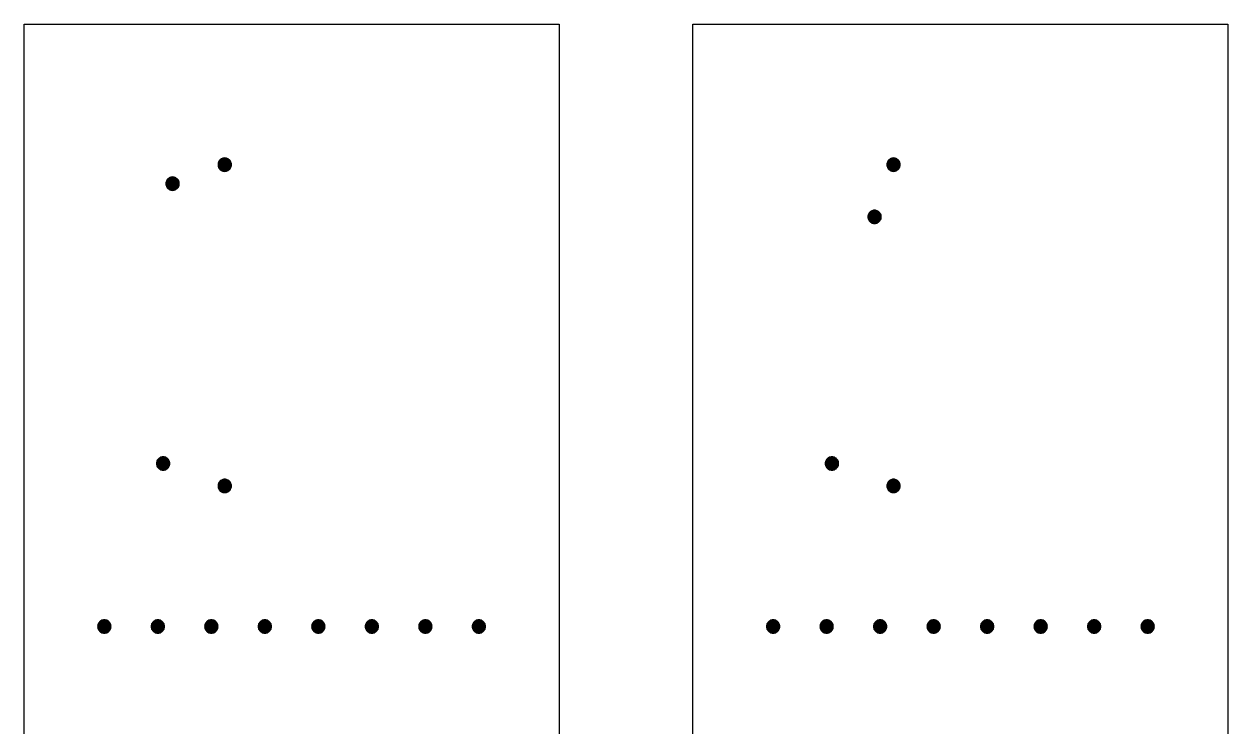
# Model space of a CAD drawing. Extents: x -2 to 177, y -6 to 16.
# Drawn here: x 8 to 17, y 10.25 to 15.5 of the extents above; entities that cross this region are included whole.
import ezdxf

# ---------------------------------------------------------------- set-up
doc = ezdxf.new("R2010")
doc.units = 0
for name, color, linetype in [('Outline', 1, 'continuous'), ('V11', 46, 'continuous'), ('V12', 96, 'continuous')]:
    doc.layers.add(name, color=color, linetype=linetype)

msp = doc.modelspace()

# ---------------------------------------------------------------- linework, layer by layer
at = {"layer": 'Outline'}
for points in [[(12, 15.5), (12, 6.5), (8, 6.5), (8, 15.5)], [(17, 15.5), (17, 6.5), (13, 6.5), (13, 15.5)]]:
    msp.add_lwpolyline(points, close=True, dxfattribs=at)
at = {"layer": 'V11'}
for points in [[(14.55, 14.45), (14.5496, 14.4565), (14.5483, 14.4629), (14.5462, 14.4691), (14.5433, 14.475), (14.5397, 14.4804), (14.5354, 14.4854), (14.5304, 14.4897), (14.525, 14.4933), (14.5191, 14.4962), (14.5129, 14.4983), (14.5065, 14.4996), (14.5, 14.5), (14.4935, 14.4996), (14.4871, 14.4983), (14.4809, 14.4962), (14.475, 14.4933), (14.4696, 14.4897), (14.4646, 14.4854), (14.4603, 14.4804), (14.4567, 14.475), (14.4538, 14.4691), (14.4517, 14.4629), (14.4504, 14.4565), (14.45, 14.45), (14.4504, 14.4435), (14.4517, 14.4371), (14.4538, 14.4309), (14.4567, 14.425), (14.4603, 14.4196), (14.4646, 14.4146), (14.4696, 14.4103), (14.475, 14.4067), (14.4809, 14.4038), (14.4871, 14.4017), (14.4935, 14.4004), (14.5, 14.4), (14.5065, 14.4004), (14.5129, 14.4017), (14.5191, 14.4038), (14.525, 14.4067), (14.5304, 14.4103), (14.5354, 14.4146), (14.5397, 14.4196), (14.5433, 14.425), (14.5462, 14.4309), (14.5483, 14.4371), (14.5496, 14.4435), (14.55, 14.45)], [(14.4081, 14.06), (14.4076, 14.0666), (14.4064, 14.073), (14.4043, 14.0792), (14.4014, 14.085), (14.3977, 14.0905), (14.3934, 14.0954), (14.3885, 14.0997), (14.3831, 14.1033), (14.3772, 14.1062), (14.371, 14.1083), (14.3646, 14.1096), (14.3581, 14.11), (14.3515, 14.1096), (14.3451, 14.1083), (14.3389, 14.1062), (14.3331, 14.1033), (14.3276, 14.0997), (14.3227, 14.0954), (14.3184, 14.0905), (14.3148, 14.085), (14.3119, 14.0792), (14.3098, 14.073), (14.3085, 14.0666), (14.3081, 14.06), (14.3085, 14.0535), (14.3098, 14.0471), (14.3119, 14.0409), (14.3148, 14.035), (14.3184, 14.0296), (14.3227, 14.0247), (14.3276, 14.0204), (14.3331, 14.0167), (14.3389, 14.0138), (14.3451, 14.0117), (14.3515, 14.0105), (14.3581, 14.01), (14.3646, 14.0105), (14.371, 14.0117), (14.3772, 14.0138), (14.3831, 14.0167), (14.3885, 14.0204), (14.3934, 14.0247), (14.3977, 14.0296), (14.4014, 14.035), (14.4043, 14.0409), (14.4064, 14.0471), (14.4076, 14.0535), (14.4081, 14.06)], [(14.0896, 12.2176), (14.0891, 12.2241), (14.0878, 12.2305), (14.0857, 12.2367), (14.0829, 12.2426), (14.0792, 12.248), (14.0749, 12.2529), (14.07, 12.2573), (14.0646, 12.2609), (14.0587, 12.2638), (14.0525, 12.2659), (14.0461, 12.2672), (14.0396, 12.2676), (14.033, 12.2672), (14.0266, 12.2659), (14.0204, 12.2638), (14.0146, 12.2609), (14.0091, 12.2573), (14.0042, 12.2529), (13.9999, 12.248), (13.9962, 12.2426), (13.9934, 12.2367), (13.9913, 12.2305), (13.99, 12.2241), (13.9896, 12.2176), (13.99, 12.2111), (13.9913, 12.2046), (13.9934, 12.1985), (13.9962, 12.1926), (13.9999, 12.1872), (14.0042, 12.1822), (14.0091, 12.1779), (14.0146, 12.1743), (14.0204, 12.1714), (14.0266, 12.1693), (14.033, 12.168), (14.0396, 12.1676), (14.0461, 12.168), (14.0525, 12.1693), (14.0587, 12.1714), (14.0646, 12.1743), (14.07, 12.1779), (14.0749, 12.1822), (14.0792, 12.1872), (14.0829, 12.1926), (14.0857, 12.1985), (14.0878, 12.2046), (14.0891, 12.2111), (14.0896, 12.2176)], [(14.55, 12.05), (14.5496, 12.0565), (14.5483, 12.0629), (14.5462, 12.0691), (14.5433, 12.075), (14.5397, 12.0804), (14.5354, 12.0854), (14.5304, 12.0897), (14.525, 12.0933), (14.5191, 12.0962), (14.5129, 12.0983), (14.5065, 12.0996), (14.5, 12.1), (14.4935, 12.0996), (14.4871, 12.0983), (14.4809, 12.0962), (14.475, 12.0933), (14.4696, 12.0897), (14.4646, 12.0854), (14.4603, 12.0804), (14.4567, 12.075), (14.4538, 12.0691), (14.4517, 12.0629), (14.4504, 12.0565), (14.45, 12.05), (14.4504, 12.0435), (14.4517, 12.0371), (14.4538, 12.0309), (14.4567, 12.025), (14.4603, 12.0196), (14.4646, 12.0146), (14.4696, 12.0103), (14.475, 12.0067), (14.4809, 12.0038), (14.4871, 12.0017), (14.4935, 12.0004), (14.5, 12), (14.5065, 12.0004), (14.5129, 12.0017), (14.5191, 12.0038), (14.525, 12.0067), (14.5304, 12.0103), (14.5354, 12.0146), (14.5397, 12.0196), (14.5433, 12.025), (14.5462, 12.0309), (14.5483, 12.0371), (14.5496, 12.0435), (14.55, 12.05)], [(13.65, 11), (13.6496, 11.0065), (13.6483, 11.0129), (13.6462, 11.0191), (13.6433, 11.025), (13.6397, 11.0304), (13.6354, 11.0354), (13.6304, 11.0397), (13.625, 11.0433), (13.6191, 11.0462), (13.6129, 11.0483), (13.6065, 11.0496), (13.6, 11.05), (13.5935, 11.0496), (13.5871, 11.0483), (13.5809, 11.0462), (13.575, 11.0433), (13.5696, 11.0397), (13.5646, 11.0354), (13.5603, 11.0304), (13.5567, 11.025), (13.5538, 11.0191), (13.5517, 11.0129), (13.5504, 11.0065), (13.55, 11), (13.5504, 10.9935), (13.5517, 10.9871), (13.5538, 10.9809), (13.5567, 10.975), (13.5603, 10.9696), (13.5646, 10.9646), (13.5696, 10.9603), (13.575, 10.9567), (13.5809, 10.9538), (13.5871, 10.9517), (13.5935, 10.9504), (13.6, 10.95), (13.6065, 10.9504), (13.6129, 10.9517), (13.6191, 10.9538), (13.625, 10.9567), (13.6304, 10.9603), (13.6354, 10.9646), (13.6397, 10.9696), (13.6433, 10.975), (13.6462, 10.9809), (13.6483, 10.9871), (13.6496, 10.9935), (13.65, 11)], [(14.05, 11), (14.0496, 11.0065), (14.0483, 11.0129), (14.0462, 11.0191), (14.0433, 11.025), (14.0397, 11.0304), (14.0354, 11.0354), (14.0304, 11.0397), (14.025, 11.0433), (14.0191, 11.0462), (14.0129, 11.0483), (14.0065, 11.0496), (14, 11.05), (13.9935, 11.0496), (13.9871, 11.0483), (13.9809, 11.0462), (13.975, 11.0433), (13.9696, 11.0397), (13.9646, 11.0354), (13.9603, 11.0304), (13.9567, 11.025), (13.9538, 11.0191), (13.9517, 11.0129), (13.9504, 11.0065), (13.95, 11), (13.9504, 10.9935), (13.9517, 10.9871), (13.9538, 10.9809), (13.9567, 10.975), (13.9603, 10.9696), (13.9646, 10.9646), (13.9696, 10.9603), (13.975, 10.9567), (13.9809, 10.9538), (13.9871, 10.9517), (13.9935, 10.9504), (14, 10.95), (14.0065, 10.9504), (14.0129, 10.9517), (14.0191, 10.9538), (14.025, 10.9567), (14.0304, 10.9603), (14.0354, 10.9646), (14.0397, 10.9696), (14.0433, 10.975), (14.0462, 10.9809), (14.0483, 10.9871), (14.0496, 10.9935), (14.05, 11)], [(14.45, 11), (14.4496, 11.0065), (14.4483, 11.0129), (14.4462, 11.0191), (14.4433, 11.025), (14.4397, 11.0304), (14.4354, 11.0354), (14.4304, 11.0397), (14.425, 11.0433), (14.4191, 11.0462), (14.4129, 11.0483), (14.4065, 11.0496), (14.4, 11.05), (14.3935, 11.0496), (14.3871, 11.0483), (14.3809, 11.0462), (14.375, 11.0433), (14.3696, 11.0397), (14.3646, 11.0354), (14.3603, 11.0304), (14.3567, 11.025), (14.3538, 11.0191), (14.3517, 11.0129), (14.3504, 11.0065), (14.35, 11), (14.3504, 10.9935), (14.3517, 10.9871), (14.3538, 10.9809), (14.3567, 10.975), (14.3603, 10.9696), (14.3646, 10.9646), (14.3696, 10.9603), (14.375, 10.9567), (14.3809, 10.9538), (14.3871, 10.9517), (14.3935, 10.9504), (14.4, 10.95), (14.4065, 10.9504), (14.4129, 10.9517), (14.4191, 10.9538), (14.425, 10.9567), (14.4304, 10.9603), (14.4354, 10.9646), (14.4397, 10.9696), (14.4433, 10.975), (14.4462, 10.9809), (14.4483, 10.9871), (14.4496, 10.9935), (14.45, 11)], [(14.85, 11), (14.8496, 11.0065), (14.8483, 11.0129), (14.8462, 11.0191), (14.8433, 11.025), (14.8397, 11.0304), (14.8354, 11.0354), (14.8304, 11.0397), (14.825, 11.0433), (14.8191, 11.0462), (14.8129, 11.0483), (14.8065, 11.0496), (14.8, 11.05), (14.7935, 11.0496), (14.7871, 11.0483), (14.7809, 11.0462), (14.775, 11.0433), (14.7696, 11.0397), (14.7646, 11.0354), (14.7603, 11.0304), (14.7567, 11.025), (14.7538, 11.0191), (14.7517, 11.0129), (14.7504, 11.0065), (14.75, 11), (14.7504, 10.9935), (14.7517, 10.9871), (14.7538, 10.9809), (14.7567, 10.975), (14.7603, 10.9696), (14.7646, 10.9646), (14.7696, 10.9603), (14.775, 10.9567), (14.7809, 10.9538), (14.7871, 10.9517), (14.7935, 10.9504), (14.8, 10.95), (14.8065, 10.9504), (14.8129, 10.9517), (14.8191, 10.9538), (14.825, 10.9567), (14.8304, 10.9603), (14.8354, 10.9646), (14.8397, 10.9696), (14.8433, 10.975), (14.8462, 10.9809), (14.8483, 10.9871), (14.8496, 10.9935), (14.85, 11)], [(15.25, 11), (15.2496, 11.0065), (15.2483, 11.0129), (15.2462, 11.0191), (15.2433, 11.025), (15.2397, 11.0304), (15.2354, 11.0354), (15.2304, 11.0397), (15.225, 11.0433), (15.2191, 11.0462), (15.2129, 11.0483), (15.2065, 11.0496), (15.2, 11.05), (15.1935, 11.0496), (15.1871, 11.0483), (15.1809, 11.0462), (15.175, 11.0433), (15.1696, 11.0397), (15.1646, 11.0354), (15.1603, 11.0304), (15.1567, 11.025), (15.1538, 11.0191), (15.1517, 11.0129), (15.1504, 11.0065), (15.15, 11), (15.1504, 10.9935), (15.1517, 10.9871), (15.1538, 10.9809), (15.1567, 10.975), (15.1603, 10.9696), (15.1646, 10.9646), (15.1696, 10.9603), (15.175, 10.9567), (15.1809, 10.9538), (15.1871, 10.9517), (15.1935, 10.9504), (15.2, 10.95), (15.2065, 10.9504), (15.2129, 10.9517), (15.2191, 10.9538), (15.225, 10.9567), (15.2304, 10.9603), (15.2354, 10.9646), (15.2397, 10.9696), (15.2433, 10.975), (15.2462, 10.9809), (15.2483, 10.9871), (15.2496, 10.9935), (15.25, 11)], [(15.65, 11), (15.6496, 11.0065), (15.6483, 11.0129), (15.6462, 11.0191), (15.6433, 11.025), (15.6397, 11.0304), (15.6354, 11.0354), (15.6304, 11.0397), (15.625, 11.0433), (15.6191, 11.0462), (15.6129, 11.0483), (15.6065, 11.0496), (15.6, 11.05), (15.5935, 11.0496), (15.5871, 11.0483), (15.5809, 11.0462), (15.575, 11.0433), (15.5696, 11.0397), (15.5646, 11.0354), (15.5603, 11.0304), (15.5567, 11.025), (15.5538, 11.0191), (15.5517, 11.0129), (15.5504, 11.0065), (15.55, 11), (15.5504, 10.9935), (15.5517, 10.9871), (15.5538, 10.9809), (15.5567, 10.975), (15.5603, 10.9696), (15.5646, 10.9646), (15.5696, 10.9603), (15.575, 10.9567), (15.5809, 10.9538), (15.5871, 10.9517), (15.5935, 10.9504), (15.6, 10.95), (15.6065, 10.9504), (15.6129, 10.9517), (15.6191, 10.9538), (15.625, 10.9567), (15.6304, 10.9603), (15.6354, 10.9646), (15.6397, 10.9696), (15.6433, 10.975), (15.6462, 10.9809), (15.6483, 10.9871), (15.6496, 10.9935), (15.65, 11)], [(16.05, 11), (16.0496, 11.0065), (16.0483, 11.0129), (16.0462, 11.0191), (16.0433, 11.025), (16.0397, 11.0304), (16.0354, 11.0354), (16.0304, 11.0397), (16.025, 11.0433), (16.0191, 11.0462), (16.0129, 11.0483), (16.0065, 11.0496), (16, 11.05), (15.9935, 11.0496), (15.9871, 11.0483), (15.9809, 11.0462), (15.975, 11.0433), (15.9696, 11.0397), (15.9646, 11.0354), (15.9603, 11.0304), (15.9567, 11.025), (15.9538, 11.0191), (15.9517, 11.0129), (15.9504, 11.0065), (15.95, 11), (15.9504, 10.9935), (15.9517, 10.9871), (15.9538, 10.9809), (15.9567, 10.975), (15.9603, 10.9696), (15.9646, 10.9646), (15.9696, 10.9603), (15.975, 10.9567), (15.9809, 10.9538), (15.9871, 10.9517), (15.9935, 10.9504), (16, 10.95), (16.0065, 10.9504), (16.0129, 10.9517), (16.0191, 10.9538), (16.025, 10.9567), (16.0304, 10.9603), (16.0354, 10.9646), (16.0397, 10.9696), (16.0433, 10.975), (16.0462, 10.9809), (16.0483, 10.9871), (16.0496, 10.9935), (16.05, 11)], [(16.45, 11), (16.4496, 11.0065), (16.4483, 11.0129), (16.4462, 11.0191), (16.4433, 11.025), (16.4397, 11.0304), (16.4354, 11.0354), (16.4304, 11.0397), (16.425, 11.0433), (16.4191, 11.0462), (16.4129, 11.0483), (16.4065, 11.0496), (16.4, 11.05), (16.3935, 11.0496), (16.3871, 11.0483), (16.3809, 11.0462), (16.375, 11.0433), (16.3696, 11.0397), (16.3646, 11.0354), (16.3603, 11.0304), (16.3567, 11.025), (16.3538, 11.0191), (16.3517, 11.0129), (16.3504, 11.0065), (16.35, 11), (16.3504, 10.9935), (16.3517, 10.9871), (16.3538, 10.9809), (16.3567, 10.975), (16.3603, 10.9696), (16.3646, 10.9646), (16.3696, 10.9603), (16.375, 10.9567), (16.3809, 10.9538), (16.3871, 10.9517), (16.3935, 10.9504), (16.4, 10.95), (16.4065, 10.9504), (16.4129, 10.9517), (16.4191, 10.9538), (16.425, 10.9567), (16.4304, 10.9603), (16.4354, 10.9646), (16.4397, 10.9696), (16.4433, 10.975), (16.4462, 10.9809), (16.4483, 10.9871), (16.4496, 10.9935), (16.45, 11)]]:
    msp.add_lwpolyline(points, close=True, dxfattribs=at)
for points in [[(14.4809, 14.4962), (14.4646, 14.4854), (14.5, 14.45)], [(14.5, 14.5), (14.4809, 14.4962), (14.5, 14.45)], [(14.5191, 14.4962), (14.5, 14.5), (14.5, 14.45)], [(14.5354, 14.4854), (14.5191, 14.4962), (14.5, 14.45)], [(14.4538, 14.4691), (14.45, 14.45), (14.5, 14.45)], [(14.45, 14.45), (14.4538, 14.4309), (14.5, 14.45)], [(14.4646, 14.4854), (14.4538, 14.4691), (14.5, 14.45)], [(14.4538, 14.4309), (14.4646, 14.4146), (14.5, 14.45)], [(14.4646, 14.4146), (14.4809, 14.4038), (14.5, 14.45)], [(14.4809, 14.4038), (14.5, 14.4), (14.5, 14.45)], [(14.5462, 14.4691), (14.5354, 14.4854), (14.5, 14.45)], [(14.55, 14.45), (14.5462, 14.4691), (14.5, 14.45)], [(14.5, 14.4), (14.5191, 14.4038), (14.5, 14.45)], [(14.5191, 14.4038), (14.5354, 14.4146), (14.5, 14.45)], [(14.5354, 14.4146), (14.5462, 14.4309), (14.5, 14.45)], [(14.5462, 14.4309), (14.55, 14.45), (14.5, 14.45)], [(14.3119, 14.0792), (14.3081, 14.06), (14.3581, 14.06)], [(14.3081, 14.06), (14.3119, 14.0409), (14.3581, 14.06)], [(14.3227, 14.0954), (14.3119, 14.0792), (14.3581, 14.06)], [(14.3119, 14.0409), (14.3227, 14.0247), (14.3581, 14.06)], [(14.3389, 14.1062), (14.3227, 14.0954), (14.3581, 14.06)], [(14.3227, 14.0247), (14.3389, 14.0138), (14.3581, 14.06)], [(14.3581, 14.11), (14.3389, 14.1062), (14.3581, 14.06)], [(14.3389, 14.0138), (14.3581, 14.01), (14.3581, 14.06)], [(14.3772, 14.1062), (14.3581, 14.11), (14.3581, 14.06)], [(14.3934, 14.0954), (14.3772, 14.1062), (14.3581, 14.06)], [(14.4043, 14.0792), (14.3934, 14.0954), (14.3581, 14.06)], [(14.4081, 14.06), (14.4043, 14.0792), (14.3581, 14.06)], [(14.3581, 14.01), (14.3772, 14.0138), (14.3581, 14.06)], [(14.3772, 14.0138), (14.3934, 14.0247), (14.3581, 14.06)], [(14.3934, 14.0247), (14.4043, 14.0409), (14.3581, 14.06)], [(14.4043, 14.0409), (14.4081, 14.06), (14.3581, 14.06)], [(14.0042, 12.2529), (13.9934, 12.2367), (14.0396, 12.2176)], [(14.0204, 12.2638), (14.0042, 12.2529), (14.0396, 12.2176)], [(14.0396, 12.2676), (14.0204, 12.2638), (14.0396, 12.2176)], [(14.0587, 12.2638), (14.0396, 12.2676), (14.0396, 12.2176)], [(14.0749, 12.2529), (14.0587, 12.2638), (14.0396, 12.2176)], [(14.0857, 12.2367), (14.0749, 12.2529), (14.0396, 12.2176)], [(13.9934, 12.2367), (13.9896, 12.2176), (14.0396, 12.2176)], [(13.9896, 12.2176), (13.9934, 12.1985), (14.0396, 12.2176)], [(13.9934, 12.1985), (14.0042, 12.1822), (14.0396, 12.2176)], [(14.0042, 12.1822), (14.0204, 12.1714), (14.0396, 12.2176)], [(14.0204, 12.1714), (14.0396, 12.1676), (14.0396, 12.2176)], [(14.0896, 12.2176), (14.0857, 12.2367), (14.0396, 12.2176)], [(14.0396, 12.1676), (14.0587, 12.1714), (14.0396, 12.2176)], [(14.0587, 12.1714), (14.0749, 12.1822), (14.0396, 12.2176)], [(14.0749, 12.1822), (14.0857, 12.1985), (14.0396, 12.2176)], [(14.0857, 12.1985), (14.0896, 12.2176), (14.0396, 12.2176)], [(14.4538, 12.0691), (14.45, 12.05), (14.5, 12.05)], [(14.4646, 12.0854), (14.4538, 12.0691), (14.5, 12.05)], [(14.4809, 12.0962), (14.4646, 12.0854), (14.5, 12.05)], [(14.5, 12.1), (14.4809, 12.0962), (14.5, 12.05)], [(14.5191, 12.0962), (14.5, 12.1), (14.5, 12.05)], [(14.5354, 12.0854), (14.5191, 12.0962), (14.5, 12.05)], [(14.5462, 12.0691), (14.5354, 12.0854), (14.5, 12.05)], [(14.55, 12.05), (14.5462, 12.0691), (14.5, 12.05)], [(14.45, 12.05), (14.4538, 12.0309), (14.5, 12.05)], [(14.4538, 12.0309), (14.4646, 12.0146), (14.5, 12.05)], [(14.4646, 12.0146), (14.4809, 12.0038), (14.5, 12.05)], [(14.4809, 12.0038), (14.5, 12), (14.5, 12.05)], [(14.5, 12), (14.5191, 12.0038), (14.5, 12.05)], [(14.5191, 12.0038), (14.5354, 12.0146), (14.5, 12.05)], [(14.5354, 12.0146), (14.5462, 12.0309), (14.5, 12.05)], [(14.5462, 12.0309), (14.55, 12.05), (14.5, 12.05)], [(13.5538, 11.0191), (13.55, 11), (13.6, 11)], [(13.55, 11), (13.5538, 10.9809), (13.6, 11)], [(13.5646, 11.0354), (13.5538, 11.0191), (13.6, 11)], [(13.5538, 10.9809), (13.5646, 10.9646), (13.6, 11)], [(13.5809, 11.0462), (13.5646, 11.0354), (13.6, 11)], [(13.5646, 10.9646), (13.5809, 10.9538), (13.6, 11)], [(13.6, 11.05), (13.5809, 11.0462), (13.6, 11)], [(13.5809, 10.9538), (13.6, 10.95), (13.6, 11)], [(13.6191, 11.0462), (13.6, 11.05), (13.6, 11)], [(13.6354, 11.0354), (13.6191, 11.0462), (13.6, 11)], [(13.6462, 11.0191), (13.6354, 11.0354), (13.6, 11)], [(13.65, 11), (13.6462, 11.0191), (13.6, 11)], [(13.6, 10.95), (13.6191, 10.9538), (13.6, 11)], [(13.6191, 10.9538), (13.6354, 10.9646), (13.6, 11)], [(13.6354, 10.9646), (13.6462, 10.9809), (13.6, 11)], [(13.6462, 10.9809), (13.65, 11), (13.6, 11)], [(13.9538, 11.0191), (13.95, 11), (14, 11)], [(13.95, 11), (13.9538, 10.9809), (14, 11)], [(13.9646, 11.0354), (13.9538, 11.0191), (14, 11)], [(13.9538, 10.9809), (13.9646, 10.9646), (14, 11)], [(13.9809, 11.0462), (13.9646, 11.0354), (14, 11)], [(13.9646, 10.9646), (13.9809, 10.9538), (14, 11)], [(14, 11.05), (13.9809, 11.0462), (14, 11)], [(13.9809, 10.9538), (14, 10.95), (14, 11)], [(14.0191, 11.0462), (14, 11.05), (14, 11)], [(14.0354, 11.0354), (14.0191, 11.0462), (14, 11)], [(14.0462, 11.0191), (14.0354, 11.0354), (14, 11)], [(14.05, 11), (14.0462, 11.0191), (14, 11)], [(14, 10.95), (14.0191, 10.9538), (14, 11)], [(14.0191, 10.9538), (14.0354, 10.9646), (14, 11)], [(14.0354, 10.9646), (14.0462, 10.9809), (14, 11)], [(14.0462, 10.9809), (14.05, 11), (14, 11)], [(14.3538, 11.0191), (14.35, 11), (14.4, 11)], [(14.35, 11), (14.3538, 10.9809), (14.4, 11)], [(14.3646, 11.0354), (14.3538, 11.0191), (14.4, 11)], [(14.3538, 10.9809), (14.3646, 10.9646), (14.4, 11)], [(14.3809, 11.0462), (14.3646, 11.0354), (14.4, 11)], [(14.3646, 10.9646), (14.3809, 10.9538), (14.4, 11)], [(14.4, 11.05), (14.3809, 11.0462), (14.4, 11)], [(14.3809, 10.9538), (14.4, 10.95), (14.4, 11)], [(14.4191, 11.0462), (14.4, 11.05), (14.4, 11)], [(14.4354, 11.0354), (14.4191, 11.0462), (14.4, 11)], [(14.4462, 11.0191), (14.4354, 11.0354), (14.4, 11)], [(14.45, 11), (14.4462, 11.0191), (14.4, 11)], [(14.4, 10.95), (14.4191, 10.9538), (14.4, 11)], [(14.4191, 10.9538), (14.4354, 10.9646), (14.4, 11)], [(14.4354, 10.9646), (14.4462, 10.9809), (14.4, 11)], [(14.4462, 10.9809), (14.45, 11), (14.4, 11)], [(14.7538, 11.0191), (14.75, 11), (14.8, 11)], [(14.75, 11), (14.7538, 10.9809), (14.8, 11)], [(14.7646, 11.0354), (14.7538, 11.0191), (14.8, 11)], [(14.7538, 10.9809), (14.7646, 10.9646), (14.8, 11)], [(14.7809, 11.0462), (14.7646, 11.0354), (14.8, 11)], [(14.7646, 10.9646), (14.7809, 10.9538), (14.8, 11)], [(14.8, 11.05), (14.7809, 11.0462), (14.8, 11)], [(14.7809, 10.9538), (14.8, 10.95), (14.8, 11)], [(14.8191, 11.0462), (14.8, 11.05), (14.8, 11)], [(14.8354, 11.0354), (14.8191, 11.0462), (14.8, 11)], [(14.8462, 11.0191), (14.8354, 11.0354), (14.8, 11)], [(14.85, 11), (14.8462, 11.0191), (14.8, 11)], [(14.8, 10.95), (14.8191, 10.9538), (14.8, 11)], [(14.8191, 10.9538), (14.8354, 10.9646), (14.8, 11)], [(14.8354, 10.9646), (14.8462, 10.9809), (14.8, 11)], [(14.8462, 10.9809), (14.85, 11), (14.8, 11)], [(15.1538, 11.0191), (15.15, 11), (15.2, 11)], [(15.15, 11), (15.1538, 10.9809), (15.2, 11)], [(15.1646, 11.0354), (15.1538, 11.0191), (15.2, 11)], [(15.1538, 10.9809), (15.1646, 10.9646), (15.2, 11)], [(15.1809, 11.0462), (15.1646, 11.0354), (15.2, 11)], [(15.1646, 10.9646), (15.1809, 10.9538), (15.2, 11)], [(15.2, 11.05), (15.1809, 11.0462), (15.2, 11)], [(15.1809, 10.9538), (15.2, 10.95), (15.2, 11)], [(15.2191, 11.0462), (15.2, 11.05), (15.2, 11)], [(15.2354, 11.0354), (15.2191, 11.0462), (15.2, 11)], [(15.2462, 11.0191), (15.2354, 11.0354), (15.2, 11)], [(15.25, 11), (15.2462, 11.0191), (15.2, 11)], [(15.2, 10.95), (15.2191, 10.9538), (15.2, 11)], [(15.2191, 10.9538), (15.2354, 10.9646), (15.2, 11)], [(15.2354, 10.9646), (15.2462, 10.9809), (15.2, 11)], [(15.2462, 10.9809), (15.25, 11), (15.2, 11)], [(15.5538, 11.0191), (15.55, 11), (15.6, 11)], [(15.55, 11), (15.5538, 10.9809), (15.6, 11)], [(15.5646, 11.0354), (15.5538, 11.0191), (15.6, 11)], [(15.5538, 10.9809), (15.5646, 10.9646), (15.6, 11)], [(15.5809, 11.0462), (15.5646, 11.0354), (15.6, 11)], [(15.5646, 10.9646), (15.5809, 10.9538), (15.6, 11)], [(15.6, 11.05), (15.5809, 11.0462), (15.6, 11)], [(15.5809, 10.9538), (15.6, 10.95), (15.6, 11)], [(15.6191, 11.0462), (15.6, 11.05), (15.6, 11)], [(15.6354, 11.0354), (15.6191, 11.0462), (15.6, 11)], [(15.6462, 11.0191), (15.6354, 11.0354), (15.6, 11)], [(15.65, 11), (15.6462, 11.0191), (15.6, 11)], [(15.6, 10.95), (15.6191, 10.9538), (15.6, 11)], [(15.6191, 10.9538), (15.6354, 10.9646), (15.6, 11)], [(15.6354, 10.9646), (15.6462, 10.9809), (15.6, 11)], [(15.6462, 10.9809), (15.65, 11), (15.6, 11)], [(15.9538, 11.0191), (15.95, 11), (16, 11)], [(15.95, 11), (15.9538, 10.9809), (16, 11)], [(15.9646, 11.0354), (15.9538, 11.0191), (16, 11)], [(15.9538, 10.9809), (15.9646, 10.9646), (16, 11)], [(15.9809, 11.0462), (15.9646, 11.0354), (16, 11)], [(15.9646, 10.9646), (15.9809, 10.9538), (16, 11)], [(16, 11.05), (15.9809, 11.0462), (16, 11)], [(15.9809, 10.9538), (16, 10.95), (16, 11)], [(16.0191, 11.0462), (16, 11.05), (16, 11)], [(16.0354, 11.0354), (16.0191, 11.0462), (16, 11)], [(16.0462, 11.0191), (16.0354, 11.0354), (16, 11)], [(16.05, 11), (16.0462, 11.0191), (16, 11)], [(16, 10.95), (16.0191, 10.9538), (16, 11)], [(16.0191, 10.9538), (16.0354, 10.9646), (16, 11)], [(16.0354, 10.9646), (16.0462, 10.9809), (16, 11)], [(16.0462, 10.9809), (16.05, 11), (16, 11)], [(16.3538, 11.0191), (16.35, 11), (16.4, 11)], [(16.35, 11), (16.3538, 10.9809), (16.4, 11)], [(16.3646, 11.0354), (16.3538, 11.0191), (16.4, 11)], [(16.3538, 10.9809), (16.3646, 10.9646), (16.4, 11)], [(16.3809, 11.0462), (16.3646, 11.0354), (16.4, 11)], [(16.3646, 10.9646), (16.3809, 10.9538), (16.4, 11)], [(16.4, 11.05), (16.3809, 11.0462), (16.4, 11)], [(16.3809, 10.9538), (16.4, 10.95), (16.4, 11)], [(16.4191, 11.0462), (16.4, 11.05), (16.4, 11)], [(16.4354, 11.0354), (16.4191, 11.0462), (16.4, 11)], [(16.4462, 11.0191), (16.4354, 11.0354), (16.4, 11)], [(16.45, 11), (16.4462, 11.0191), (16.4, 11)], [(16.4, 10.95), (16.4191, 10.9538), (16.4, 11)], [(16.4191, 10.9538), (16.4354, 10.9646), (16.4, 11)], [(16.4354, 10.9646), (16.4462, 10.9809), (16.4, 11)], [(16.4462, 10.9809), (16.45, 11), (16.4, 11)]]:
    msp.add_solid(points, dxfattribs=at)
at = {"layer": 'V12'}
for points in [[(9.55, 14.45), (9.5496, 14.4565), (9.5483, 14.4629), (9.5462, 14.4691), (9.5433, 14.475), (9.5397, 14.4804), (9.5354, 14.4854), (9.5304, 14.4897), (9.525, 14.4933), (9.5191, 14.4962), (9.5129, 14.4983), (9.5065, 14.4996), (9.5, 14.5), (9.4935, 14.4996), (9.4871, 14.4983), (9.4809, 14.4962), (9.475, 14.4933), (9.4696, 14.4897), (9.4646, 14.4854), (9.4603, 14.4804), (9.4567, 14.475), (9.4538, 14.4691), (9.4517, 14.4629), (9.4504, 14.4565), (9.45, 14.45), (9.4504, 14.4435), (9.4517, 14.4371), (9.4538, 14.4309), (9.4567, 14.425), (9.4603, 14.4196), (9.4646, 14.4146), (9.4696, 14.4103), (9.475, 14.4067), (9.4809, 14.4038), (9.4871, 14.4017), (9.4935, 14.4004), (9.5, 14.4), (9.5065, 14.4004), (9.5129, 14.4017), (9.5191, 14.4038), (9.525, 14.4067), (9.5304, 14.4103), (9.5354, 14.4146), (9.5397, 14.4196), (9.5433, 14.425), (9.5462, 14.4309), (9.5483, 14.4371), (9.5496, 14.4435), (9.55, 14.45)], [(9.16, 14.3081), (9.1596, 14.3146), (9.1583, 14.321), (9.1562, 14.3272), (9.1533, 14.3331), (9.1497, 14.3385), (9.1454, 14.3434), (9.1405, 14.3477), (9.135, 14.3514), (9.1292, 14.3543), (9.123, 14.3564), (9.1166, 14.3576), (9.11, 14.3581), (9.1035, 14.3576), (9.0971, 14.3564), (9.0909, 14.3543), (9.085, 14.3514), (9.0796, 14.3477), (9.0747, 14.3434), (9.0704, 14.3385), (9.0667, 14.3331), (9.0638, 14.3272), (9.0617, 14.321), (9.0605, 14.3146), (9.06, 14.3081), (9.0605, 14.3015), (9.0617, 14.2951), (9.0638, 14.2889), (9.0667, 14.2831), (9.0704, 14.2776), (9.0747, 14.2727), (9.0796, 14.2684), (9.085, 14.2648), (9.0909, 14.2619), (9.0971, 14.2598), (9.1035, 14.2585), (9.11, 14.2581), (9.1166, 14.2585), (9.123, 14.2598), (9.1292, 14.2619), (9.135, 14.2648), (9.1405, 14.2684), (9.1454, 14.2727), (9.1497, 14.2776), (9.1533, 14.2831), (9.1562, 14.2889), (9.1583, 14.2951), (9.1596, 14.3015), (9.16, 14.3081)], [(9.0896, 12.2176), (9.0891, 12.2241), (9.0878, 12.2305), (9.0857, 12.2367), (9.0829, 12.2426), (9.0792, 12.248), (9.0749, 12.2529), (9.07, 12.2573), (9.0646, 12.2609), (9.0587, 12.2638), (9.0525, 12.2659), (9.0461, 12.2672), (9.0396, 12.2676), (9.033, 12.2672), (9.0266, 12.2659), (9.0204, 12.2638), (9.0146, 12.2609), (9.0091, 12.2573), (9.0042, 12.2529), (8.9999, 12.248), (8.9962, 12.2426), (8.9934, 12.2367), (8.9913, 12.2305), (8.99, 12.2241), (8.9896, 12.2176), (8.99, 12.2111), (8.9913, 12.2046), (8.9934, 12.1985), (8.9962, 12.1926), (8.9999, 12.1872), (9.0042, 12.1822), (9.0091, 12.1779), (9.0146, 12.1743), (9.0204, 12.1714), (9.0266, 12.1693), (9.033, 12.168), (9.0396, 12.1676), (9.0461, 12.168), (9.0525, 12.1693), (9.0587, 12.1714), (9.0646, 12.1743), (9.07, 12.1779), (9.0749, 12.1822), (9.0792, 12.1872), (9.0829, 12.1926), (9.0857, 12.1985), (9.0878, 12.2046), (9.0891, 12.2111), (9.0896, 12.2176)], [(9.55, 12.05), (9.5496, 12.0565), (9.5483, 12.0629), (9.5462, 12.0691), (9.5433, 12.075), (9.5397, 12.0804), (9.5354, 12.0854), (9.5304, 12.0897), (9.525, 12.0933), (9.5191, 12.0962), (9.5129, 12.0983), (9.5065, 12.0996), (9.5, 12.1), (9.4935, 12.0996), (9.4871, 12.0983), (9.4809, 12.0962), (9.475, 12.0933), (9.4696, 12.0897), (9.4646, 12.0854), (9.4603, 12.0804), (9.4567, 12.075), (9.4538, 12.0691), (9.4517, 12.0629), (9.4504, 12.0565), (9.45, 12.05), (9.4504, 12.0435), (9.4517, 12.0371), (9.4538, 12.0309), (9.4567, 12.025), (9.4603, 12.0196), (9.4646, 12.0146), (9.4696, 12.0103), (9.475, 12.0067), (9.4809, 12.0038), (9.4871, 12.0017), (9.4935, 12.0004), (9.5, 12), (9.5065, 12.0004), (9.5129, 12.0017), (9.5191, 12.0038), (9.525, 12.0067), (9.5304, 12.0103), (9.5354, 12.0146), (9.5397, 12.0196), (9.5433, 12.025), (9.5462, 12.0309), (9.5483, 12.0371), (9.5496, 12.0435), (9.55, 12.05)], [(8.65, 11), (8.6496, 11.0065), (8.6483, 11.0129), (8.6462, 11.0191), (8.6433, 11.025), (8.6397, 11.0304), (8.6354, 11.0354), (8.6304, 11.0397), (8.625, 11.0433), (8.6191, 11.0462), (8.6129, 11.0483), (8.6065, 11.0496), (8.6, 11.05), (8.5935, 11.0496), (8.5871, 11.0483), (8.5809, 11.0462), (8.575, 11.0433), (8.5696, 11.0397), (8.5646, 11.0354), (8.5603, 11.0304), (8.5567, 11.025), (8.5538, 11.0191), (8.5517, 11.0129), (8.5504, 11.0065), (8.55, 11), (8.5504, 10.9935), (8.5517, 10.9871), (8.5538, 10.9809), (8.5567, 10.975), (8.5603, 10.9696), (8.5646, 10.9646), (8.5696, 10.9603), (8.575, 10.9567), (8.5809, 10.9538), (8.5871, 10.9517), (8.5935, 10.9504), (8.6, 10.95), (8.6065, 10.9504), (8.6129, 10.9517), (8.6191, 10.9538), (8.625, 10.9567), (8.6304, 10.9603), (8.6354, 10.9646), (8.6397, 10.9696), (8.6433, 10.975), (8.6462, 10.9809), (8.6483, 10.9871), (8.6496, 10.9935), (8.65, 11)], [(9.05, 11), (9.0496, 11.0065), (9.0483, 11.0129), (9.0462, 11.0191), (9.0433, 11.025), (9.0397, 11.0304), (9.0354, 11.0354), (9.0304, 11.0397), (9.025, 11.0433), (9.0191, 11.0462), (9.0129, 11.0483), (9.0065, 11.0496), (9, 11.05), (8.9935, 11.0496), (8.9871, 11.0483), (8.9809, 11.0462), (8.975, 11.0433), (8.9696, 11.0397), (8.9646, 11.0354), (8.9603, 11.0304), (8.9567, 11.025), (8.9538, 11.0191), (8.9517, 11.0129), (8.9504, 11.0065), (8.95, 11), (8.9504, 10.9935), (8.9517, 10.9871), (8.9538, 10.9809), (8.9567, 10.975), (8.9603, 10.9696), (8.9646, 10.9646), (8.9696, 10.9603), (8.975, 10.9567), (8.9809, 10.9538), (8.9871, 10.9517), (8.9935, 10.9504), (9, 10.95), (9.0065, 10.9504), (9.0129, 10.9517), (9.0191, 10.9538), (9.025, 10.9567), (9.0304, 10.9603), (9.0354, 10.9646), (9.0397, 10.9696), (9.0433, 10.975), (9.0462, 10.9809), (9.0483, 10.9871), (9.0496, 10.9935), (9.05, 11)], [(9.45, 11), (9.4496, 11.0065), (9.4483, 11.0129), (9.4462, 11.0191), (9.4433, 11.025), (9.4397, 11.0304), (9.4354, 11.0354), (9.4304, 11.0397), (9.425, 11.0433), (9.4191, 11.0462), (9.4129, 11.0483), (9.4065, 11.0496), (9.4, 11.05), (9.3935, 11.0496), (9.3871, 11.0483), (9.3809, 11.0462), (9.375, 11.0433), (9.3696, 11.0397), (9.3646, 11.0354), (9.3603, 11.0304), (9.3567, 11.025), (9.3538, 11.0191), (9.3517, 11.0129), (9.3504, 11.0065), (9.35, 11), (9.3504, 10.9935), (9.3517, 10.9871), (9.3538, 10.9809), (9.3567, 10.975), (9.3603, 10.9696), (9.3646, 10.9646), (9.3696, 10.9603), (9.375, 10.9567), (9.3809, 10.9538), (9.3871, 10.9517), (9.3935, 10.9504), (9.4, 10.95), (9.4065, 10.9504), (9.4129, 10.9517), (9.4191, 10.9538), (9.425, 10.9567), (9.4304, 10.9603), (9.4354, 10.9646), (9.4397, 10.9696), (9.4433, 10.975), (9.4462, 10.9809), (9.4483, 10.9871), (9.4496, 10.9935), (9.45, 11)], [(9.85, 11), (9.8496, 11.0065), (9.8483, 11.0129), (9.8462, 11.0191), (9.8433, 11.025), (9.8397, 11.0304), (9.8354, 11.0354), (9.8304, 11.0397), (9.825, 11.0433), (9.8191, 11.0462), (9.8129, 11.0483), (9.8065, 11.0496), (9.8, 11.05), (9.7935, 11.0496), (9.7871, 11.0483), (9.7809, 11.0462), (9.775, 11.0433), (9.7696, 11.0397), (9.7646, 11.0354), (9.7603, 11.0304), (9.7567, 11.025), (9.7538, 11.0191), (9.7517, 11.0129), (9.7504, 11.0065), (9.75, 11), (9.7504, 10.9935), (9.7517, 10.9871), (9.7538, 10.9809), (9.7567, 10.975), (9.7603, 10.9696), (9.7646, 10.9646), (9.7696, 10.9603), (9.775, 10.9567), (9.7809, 10.9538), (9.7871, 10.9517), (9.7935, 10.9504), (9.8, 10.95), (9.8065, 10.9504), (9.8129, 10.9517), (9.8191, 10.9538), (9.825, 10.9567), (9.8304, 10.9603), (9.8354, 10.9646), (9.8397, 10.9696), (9.8433, 10.975), (9.8462, 10.9809), (9.8483, 10.9871), (9.8496, 10.9935), (9.85, 11)], [(10.25, 11), (10.2496, 11.0065), (10.2483, 11.0129), (10.2462, 11.0191), (10.2433, 11.025), (10.2397, 11.0304), (10.2354, 11.0354), (10.2304, 11.0397), (10.225, 11.0433), (10.2191, 11.0462), (10.2129, 11.0483), (10.2065, 11.0496), (10.2, 11.05), (10.1935, 11.0496), (10.1871, 11.0483), (10.1809, 11.0462), (10.175, 11.0433), (10.1696, 11.0397), (10.1646, 11.0354), (10.1603, 11.0304), (10.1567, 11.025), (10.1538, 11.0191), (10.1517, 11.0129), (10.1504, 11.0065), (10.15, 11), (10.1504, 10.9935), (10.1517, 10.9871), (10.1538, 10.9809), (10.1567, 10.975), (10.1603, 10.9696), (10.1646, 10.9646), (10.1696, 10.9603), (10.175, 10.9567), (10.1809, 10.9538), (10.1871, 10.9517), (10.1935, 10.9504), (10.2, 10.95), (10.2065, 10.9504), (10.2129, 10.9517), (10.2191, 10.9538), (10.225, 10.9567), (10.2304, 10.9603), (10.2354, 10.9646), (10.2397, 10.9696), (10.2433, 10.975), (10.2462, 10.9809), (10.2483, 10.9871), (10.2496, 10.9935), (10.25, 11)], [(10.65, 11), (10.6496, 11.0065), (10.6483, 11.0129), (10.6462, 11.0191), (10.6433, 11.025), (10.6397, 11.0304), (10.6354, 11.0354), (10.6304, 11.0397), (10.625, 11.0433), (10.6191, 11.0462), (10.6129, 11.0483), (10.6065, 11.0496), (10.6, 11.05), (10.5935, 11.0496), (10.5871, 11.0483), (10.5809, 11.0462), (10.575, 11.0433), (10.5696, 11.0397), (10.5646, 11.0354), (10.5603, 11.0304), (10.5567, 11.025), (10.5538, 11.0191), (10.5517, 11.0129), (10.5504, 11.0065), (10.55, 11), (10.5504, 10.9935), (10.5517, 10.9871), (10.5538, 10.9809), (10.5567, 10.975), (10.5603, 10.9696), (10.5646, 10.9646), (10.5696, 10.9603), (10.575, 10.9567), (10.5809, 10.9538), (10.5871, 10.9517), (10.5935, 10.9504), (10.6, 10.95), (10.6065, 10.9504), (10.6129, 10.9517), (10.6191, 10.9538), (10.625, 10.9567), (10.6304, 10.9603), (10.6354, 10.9646), (10.6397, 10.9696), (10.6433, 10.975), (10.6462, 10.9809), (10.6483, 10.9871), (10.6496, 10.9935), (10.65, 11)], [(11.05, 11), (11.0496, 11.0065), (11.0483, 11.0129), (11.0462, 11.0191), (11.0433, 11.025), (11.0397, 11.0304), (11.0354, 11.0354), (11.0304, 11.0397), (11.025, 11.0433), (11.0191, 11.0462), (11.0129, 11.0483), (11.0065, 11.0496), (11, 11.05), (10.9935, 11.0496), (10.9871, 11.0483), (10.9809, 11.0462), (10.975, 11.0433), (10.9696, 11.0397), (10.9646, 11.0354), (10.9603, 11.0304), (10.9567, 11.025), (10.9538, 11.0191), (10.9517, 11.0129), (10.9504, 11.0065), (10.95, 11), (10.9504, 10.9935), (10.9517, 10.9871), (10.9538, 10.9809), (10.9567, 10.975), (10.9603, 10.9696), (10.9646, 10.9646), (10.9696, 10.9603), (10.975, 10.9567), (10.9809, 10.9538), (10.9871, 10.9517), (10.9935, 10.9504), (11, 10.95), (11.0065, 10.9504), (11.0129, 10.9517), (11.0191, 10.9538), (11.025, 10.9567), (11.0304, 10.9603), (11.0354, 10.9646), (11.0397, 10.9696), (11.0433, 10.975), (11.0462, 10.9809), (11.0483, 10.9871), (11.0496, 10.9935), (11.05, 11)], [(11.45, 11), (11.4496, 11.0065), (11.4483, 11.0129), (11.4462, 11.0191), (11.4433, 11.025), (11.4397, 11.0304), (11.4354, 11.0354), (11.4304, 11.0397), (11.425, 11.0433), (11.4191, 11.0462), (11.4129, 11.0483), (11.4065, 11.0496), (11.4, 11.05), (11.3935, 11.0496), (11.3871, 11.0483), (11.3809, 11.0462), (11.375, 11.0433), (11.3696, 11.0397), (11.3646, 11.0354), (11.3603, 11.0304), (11.3567, 11.025), (11.3538, 11.0191), (11.3517, 11.0129), (11.3504, 11.0065), (11.35, 11), (11.3504, 10.9935), (11.3517, 10.9871), (11.3538, 10.9809), (11.3567, 10.975), (11.3603, 10.9696), (11.3646, 10.9646), (11.3696, 10.9603), (11.375, 10.9567), (11.3809, 10.9538), (11.3871, 10.9517), (11.3935, 10.9504), (11.4, 10.95), (11.4065, 10.9504), (11.4129, 10.9517), (11.4191, 10.9538), (11.425, 10.9567), (11.4304, 10.9603), (11.4354, 10.9646), (11.4397, 10.9696), (11.4433, 10.975), (11.4462, 10.9809), (11.4483, 10.9871), (11.4496, 10.9935), (11.45, 11)]]:
    msp.add_lwpolyline(points, close=True, dxfattribs=at)
for points in [[(9.4809, 14.4962), (9.4646, 14.4854), (9.5, 14.45)], [(9.5, 14.5), (9.4809, 14.4962), (9.5, 14.45)], [(9.5191, 14.4962), (9.5, 14.5), (9.5, 14.45)], [(9.5354, 14.4854), (9.5191, 14.4962), (9.5, 14.45)], [(9.4538, 14.4691), (9.45, 14.45), (9.5, 14.45)], [(9.45, 14.45), (9.4538, 14.4309), (9.5, 14.45)], [(9.4646, 14.4854), (9.4538, 14.4691), (9.5, 14.45)], [(9.4538, 14.4309), (9.4646, 14.4146), (9.5, 14.45)], [(9.4646, 14.4146), (9.4809, 14.4038), (9.5, 14.45)], [(9.4809, 14.4038), (9.5, 14.4), (9.5, 14.45)], [(9.5462, 14.4691), (9.5354, 14.4854), (9.5, 14.45)], [(9.55, 14.45), (9.5462, 14.4691), (9.5, 14.45)], [(9.5, 14.4), (9.5191, 14.4038), (9.5, 14.45)], [(9.5191, 14.4038), (9.5354, 14.4146), (9.5, 14.45)], [(9.5354, 14.4146), (9.5462, 14.4309), (9.5, 14.45)], [(9.5462, 14.4309), (9.55, 14.45), (9.5, 14.45)], [(9.0638, 14.3272), (9.06, 14.3081), (9.11, 14.3081)], [(9.0747, 14.3434), (9.0638, 14.3272), (9.11, 14.3081)], [(9.0909, 14.3543), (9.0747, 14.3434), (9.11, 14.3081)], [(9.11, 14.3581), (9.0909, 14.3543), (9.11, 14.3081)], [(9.1292, 14.3543), (9.11, 14.3581), (9.11, 14.3081)], [(9.1454, 14.3434), (9.1292, 14.3543), (9.11, 14.3081)], [(9.1562, 14.3272), (9.1454, 14.3434), (9.11, 14.3081)], [(9.16, 14.3081), (9.1562, 14.3272), (9.11, 14.3081)], [(9.06, 14.3081), (9.0638, 14.2889), (9.11, 14.3081)], [(9.0638, 14.2889), (9.0747, 14.2727), (9.11, 14.3081)], [(9.0747, 14.2727), (9.0909, 14.2619), (9.11, 14.3081)], [(9.0909, 14.2619), (9.11, 14.2581), (9.11, 14.3081)], [(9.11, 14.2581), (9.1292, 14.2619), (9.11, 14.3081)], [(9.1292, 14.2619), (9.1454, 14.2727), (9.11, 14.3081)], [(9.1454, 14.2727), (9.1562, 14.2889), (9.11, 14.3081)], [(9.1562, 14.2889), (9.16, 14.3081), (9.11, 14.3081)], [(9.0042, 12.2529), (8.9934, 12.2367), (9.0396, 12.2176)], [(9.0204, 12.2638), (9.0042, 12.2529), (9.0396, 12.2176)], [(9.0396, 12.2676), (9.0204, 12.2638), (9.0396, 12.2176)], [(9.0587, 12.2638), (9.0396, 12.2676), (9.0396, 12.2176)], [(9.0749, 12.2529), (9.0587, 12.2638), (9.0396, 12.2176)], [(9.0857, 12.2367), (9.0749, 12.2529), (9.0396, 12.2176)], [(8.9934, 12.2367), (8.9896, 12.2176), (9.0396, 12.2176)], [(8.9896, 12.2176), (8.9934, 12.1985), (9.0396, 12.2176)], [(8.9934, 12.1985), (9.0042, 12.1822), (9.0396, 12.2176)], [(9.0042, 12.1822), (9.0204, 12.1714), (9.0396, 12.2176)], [(9.0204, 12.1714), (9.0396, 12.1676), (9.0396, 12.2176)], [(9.0896, 12.2176), (9.0857, 12.2367), (9.0396, 12.2176)], [(9.0396, 12.1676), (9.0587, 12.1714), (9.0396, 12.2176)], [(9.0587, 12.1714), (9.0749, 12.1822), (9.0396, 12.2176)], [(9.0749, 12.1822), (9.0857, 12.1985), (9.0396, 12.2176)], [(9.0857, 12.1985), (9.0896, 12.2176), (9.0396, 12.2176)], [(9.4538, 12.0691), (9.45, 12.05), (9.5, 12.05)], [(9.4646, 12.0854), (9.4538, 12.0691), (9.5, 12.05)], [(9.4809, 12.0962), (9.4646, 12.0854), (9.5, 12.05)], [(9.5, 12.1), (9.4809, 12.0962), (9.5, 12.05)], [(9.5191, 12.0962), (9.5, 12.1), (9.5, 12.05)], [(9.5354, 12.0854), (9.5191, 12.0962), (9.5, 12.05)], [(9.5462, 12.0691), (9.5354, 12.0854), (9.5, 12.05)], [(9.55, 12.05), (9.5462, 12.0691), (9.5, 12.05)], [(9.45, 12.05), (9.4538, 12.0309), (9.5, 12.05)], [(9.4538, 12.0309), (9.4646, 12.0146), (9.5, 12.05)], [(9.4646, 12.0146), (9.4809, 12.0038), (9.5, 12.05)], [(9.4809, 12.0038), (9.5, 12), (9.5, 12.05)], [(9.5, 12), (9.5191, 12.0038), (9.5, 12.05)], [(9.5191, 12.0038), (9.5354, 12.0146), (9.5, 12.05)], [(9.5354, 12.0146), (9.5462, 12.0309), (9.5, 12.05)], [(9.5462, 12.0309), (9.55, 12.05), (9.5, 12.05)], [(8.5538, 11.0191), (8.55, 11), (8.6, 11)], [(8.55, 11), (8.5538, 10.9809), (8.6, 11)], [(8.5646, 11.0354), (8.5538, 11.0191), (8.6, 11)], [(8.5538, 10.9809), (8.5646, 10.9646), (8.6, 11)], [(8.5809, 11.0462), (8.5646, 11.0354), (8.6, 11)], [(8.5646, 10.9646), (8.5809, 10.9538), (8.6, 11)], [(8.6, 11.05), (8.5809, 11.0462), (8.6, 11)], [(8.5809, 10.9538), (8.6, 10.95), (8.6, 11)], [(8.6191, 11.0462), (8.6, 11.05), (8.6, 11)], [(8.6354, 11.0354), (8.6191, 11.0462), (8.6, 11)], [(8.6462, 11.0191), (8.6354, 11.0354), (8.6, 11)], [(8.65, 11), (8.6462, 11.0191), (8.6, 11)], [(8.6, 10.95), (8.6191, 10.9538), (8.6, 11)], [(8.6191, 10.9538), (8.6354, 10.9646), (8.6, 11)], [(8.6354, 10.9646), (8.6462, 10.9809), (8.6, 11)], [(8.6462, 10.9809), (8.65, 11), (8.6, 11)], [(8.9538, 11.0191), (8.95, 11), (9, 11)], [(8.95, 11), (8.9538, 10.9809), (9, 11)], [(8.9646, 11.0354), (8.9538, 11.0191), (9, 11)], [(8.9538, 10.9809), (8.9646, 10.9646), (9, 11)], [(8.9809, 11.0462), (8.9646, 11.0354), (9, 11)], [(8.9646, 10.9646), (8.9809, 10.9538), (9, 11)], [(9, 11.05), (8.9809, 11.0462), (9, 11)], [(8.9809, 10.9538), (9, 10.95), (9, 11)], [(9.0191, 11.0462), (9, 11.05), (9, 11)], [(9.0354, 11.0354), (9.0191, 11.0462), (9, 11)], [(9.0462, 11.0191), (9.0354, 11.0354), (9, 11)], [(9.05, 11), (9.0462, 11.0191), (9, 11)], [(9, 10.95), (9.0191, 10.9538), (9, 11)], [(9.0191, 10.9538), (9.0354, 10.9646), (9, 11)], [(9.0354, 10.9646), (9.0462, 10.9809), (9, 11)], [(9.0462, 10.9809), (9.05, 11), (9, 11)], [(9.3538, 11.0191), (9.35, 11), (9.4, 11)], [(9.35, 11), (9.3538, 10.9809), (9.4, 11)], [(9.3646, 11.0354), (9.3538, 11.0191), (9.4, 11)], [(9.3538, 10.9809), (9.3646, 10.9646), (9.4, 11)], [(9.3809, 11.0462), (9.3646, 11.0354), (9.4, 11)], [(9.3646, 10.9646), (9.3809, 10.9538), (9.4, 11)], [(9.4, 11.05), (9.3809, 11.0462), (9.4, 11)], [(9.3809, 10.9538), (9.4, 10.95), (9.4, 11)], [(9.4191, 11.0462), (9.4, 11.05), (9.4, 11)], [(9.4354, 11.0354), (9.4191, 11.0462), (9.4, 11)], [(9.4462, 11.0191), (9.4354, 11.0354), (9.4, 11)], [(9.45, 11), (9.4462, 11.0191), (9.4, 11)], [(9.4, 10.95), (9.4191, 10.9538), (9.4, 11)], [(9.4191, 10.9538), (9.4354, 10.9646), (9.4, 11)], [(9.4354, 10.9646), (9.4462, 10.9809), (9.4, 11)], [(9.4462, 10.9809), (9.45, 11), (9.4, 11)], [(9.7538, 11.0191), (9.75, 11), (9.8, 11)], [(9.75, 11), (9.7538, 10.9809), (9.8, 11)], [(9.7646, 11.0354), (9.7538, 11.0191), (9.8, 11)], [(9.7538, 10.9809), (9.7646, 10.9646), (9.8, 11)], [(9.7809, 11.0462), (9.7646, 11.0354), (9.8, 11)], [(9.7646, 10.9646), (9.7809, 10.9538), (9.8, 11)], [(9.8, 11.05), (9.7809, 11.0462), (9.8, 11)], [(9.7809, 10.9538), (9.8, 10.95), (9.8, 11)], [(9.8191, 11.0462), (9.8, 11.05), (9.8, 11)], [(9.8354, 11.0354), (9.8191, 11.0462), (9.8, 11)], [(9.8462, 11.0191), (9.8354, 11.0354), (9.8, 11)], [(9.85, 11), (9.8462, 11.0191), (9.8, 11)], [(9.8, 10.95), (9.8191, 10.9538), (9.8, 11)], [(9.8191, 10.9538), (9.8354, 10.9646), (9.8, 11)], [(9.8354, 10.9646), (9.8462, 10.9809), (9.8, 11)], [(9.8462, 10.9809), (9.85, 11), (9.8, 11)], [(10.1538, 11.0191), (10.15, 11), (10.2, 11)], [(10.15, 11), (10.1538, 10.9809), (10.2, 11)], [(10.1646, 11.0354), (10.1538, 11.0191), (10.2, 11)], [(10.1538, 10.9809), (10.1646, 10.9646), (10.2, 11)], [(10.1809, 11.0462), (10.1646, 11.0354), (10.2, 11)], [(10.1646, 10.9646), (10.1809, 10.9538), (10.2, 11)], [(10.2, 11.05), (10.1809, 11.0462), (10.2, 11)], [(10.1809, 10.9538), (10.2, 10.95), (10.2, 11)], [(10.2191, 11.0462), (10.2, 11.05), (10.2, 11)], [(10.2354, 11.0354), (10.2191, 11.0462), (10.2, 11)], [(10.2462, 11.0191), (10.2354, 11.0354), (10.2, 11)], [(10.25, 11), (10.2462, 11.0191), (10.2, 11)], [(10.2, 10.95), (10.2191, 10.9538), (10.2, 11)], [(10.2191, 10.9538), (10.2354, 10.9646), (10.2, 11)], [(10.2354, 10.9646), (10.2462, 10.9809), (10.2, 11)], [(10.2462, 10.9809), (10.25, 11), (10.2, 11)], [(10.5538, 11.0191), (10.55, 11), (10.6, 11)], [(10.55, 11), (10.5538, 10.9809), (10.6, 11)], [(10.5646, 11.0354), (10.5538, 11.0191), (10.6, 11)], [(10.5538, 10.9809), (10.5646, 10.9646), (10.6, 11)], [(10.5809, 11.0462), (10.5646, 11.0354), (10.6, 11)], [(10.5646, 10.9646), (10.5809, 10.9538), (10.6, 11)], [(10.6, 11.05), (10.5809, 11.0462), (10.6, 11)], [(10.5809, 10.9538), (10.6, 10.95), (10.6, 11)], [(10.6191, 11.0462), (10.6, 11.05), (10.6, 11)], [(10.6354, 11.0354), (10.6191, 11.0462), (10.6, 11)], [(10.6462, 11.0191), (10.6354, 11.0354), (10.6, 11)], [(10.65, 11), (10.6462, 11.0191), (10.6, 11)], [(10.6, 10.95), (10.6191, 10.9538), (10.6, 11)], [(10.6191, 10.9538), (10.6354, 10.9646), (10.6, 11)], [(10.6354, 10.9646), (10.6462, 10.9809), (10.6, 11)], [(10.6462, 10.9809), (10.65, 11), (10.6, 11)], [(10.9538, 11.0191), (10.95, 11), (11, 11)], [(10.95, 11), (10.9538, 10.9809), (11, 11)], [(10.9646, 11.0354), (10.9538, 11.0191), (11, 11)], [(10.9538, 10.9809), (10.9646, 10.9646), (11, 11)], [(10.9809, 11.0462), (10.9646, 11.0354), (11, 11)], [(10.9646, 10.9646), (10.9809, 10.9538), (11, 11)], [(11, 11.05), (10.9809, 11.0462), (11, 11)], [(10.9809, 10.9538), (11, 10.95), (11, 11)], [(11.0191, 11.0462), (11, 11.05), (11, 11)], [(11.0354, 11.0354), (11.0191, 11.0462), (11, 11)], [(11.0462, 11.0191), (11.0354, 11.0354), (11, 11)], [(11.05, 11), (11.0462, 11.0191), (11, 11)], [(11, 10.95), (11.0191, 10.9538), (11, 11)], [(11.0191, 10.9538), (11.0354, 10.9646), (11, 11)], [(11.0354, 10.9646), (11.0462, 10.9809), (11, 11)], [(11.0462, 10.9809), (11.05, 11), (11, 11)], [(11.3538, 11.0191), (11.35, 11), (11.4, 11)], [(11.35, 11), (11.3538, 10.9809), (11.4, 11)], [(11.3646, 11.0354), (11.3538, 11.0191), (11.4, 11)], [(11.3538, 10.9809), (11.3646, 10.9646), (11.4, 11)], [(11.3809, 11.0462), (11.3646, 11.0354), (11.4, 11)], [(11.3646, 10.9646), (11.3809, 10.9538), (11.4, 11)], [(11.4, 11.05), (11.3809, 11.0462), (11.4, 11)], [(11.3809, 10.9538), (11.4, 10.95), (11.4, 11)], [(11.4191, 11.0462), (11.4, 11.05), (11.4, 11)], [(11.4354, 11.0354), (11.4191, 11.0462), (11.4, 11)], [(11.4462, 11.0191), (11.4354, 11.0354), (11.4, 11)], [(11.45, 11), (11.4462, 11.0191), (11.4, 11)], [(11.4, 10.95), (11.4191, 10.9538), (11.4, 11)], [(11.4191, 10.9538), (11.4354, 10.9646), (11.4, 11)], [(11.4354, 10.9646), (11.4462, 10.9809), (11.4, 11)], [(11.4462, 10.9809), (11.45, 11), (11.4, 11)]]:
    msp.add_solid(points, dxfattribs=at)

doc.saveas('drawing.dxf')
